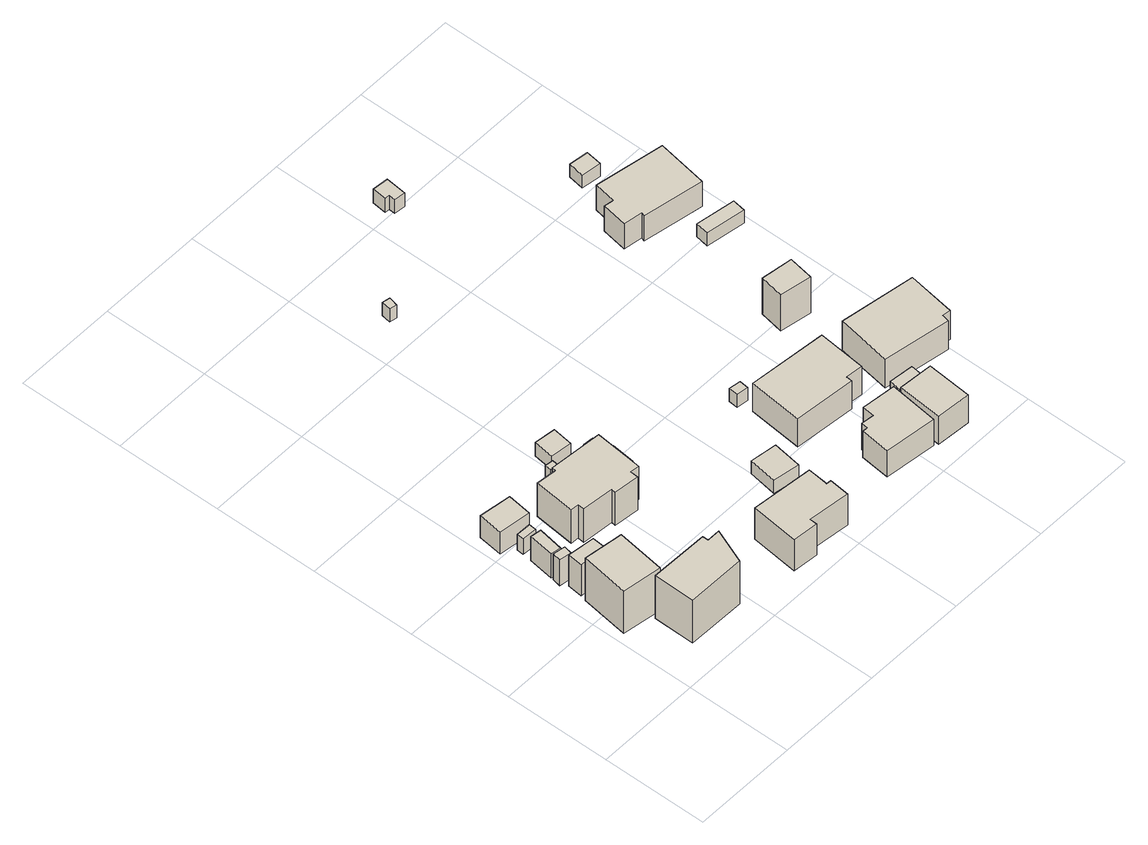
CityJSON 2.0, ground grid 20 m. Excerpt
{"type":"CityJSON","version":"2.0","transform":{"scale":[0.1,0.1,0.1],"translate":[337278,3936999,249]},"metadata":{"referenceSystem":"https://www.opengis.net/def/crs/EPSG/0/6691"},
"CityObjects":{
"building1":{"type":"Building","attributes":{"usage":"411","measuredHeight":10.6,"storeysAboveGround":2,"BuildingIDAttribute.prefecture":"14","BuildingIDAttribute.city":"14151","BuildingDetailAttribute.totalFloorArea":96.7,"BuildingDetailAttribute.buildingFootprintArea":48.35,"BuildingDetailAttribute.buildingStructureType":"610","BuildingDetailAttribute.buildingStructureOrgType":"2","BuildingDetailAttribute.orgUsage":"10","BuildingDetailAttribute.surveyYear":2015,"BuildingLandSlideRiskAttribute.description":"1","BuildingLandSlideRiskAttribute.areaType":"1"},"geometry":[{"type":"Solid","lod":"1","boundaries":[[[[0,1,2,3]],[[2,4,5,3]],[[1,6,4,2]],[[0,7,6,1]],[[3,5,7,0]],[[4,6,7,5]]]]}]},
"building2":{"type":"Building","attributes":{"measuredHeight":8.6,"BuildingIDAttribute.prefecture":"14","BuildingIDAttribute.city":"14151","BuildingDetailAttribute.surveyYear":2015,"BuildingLandSlideRiskAttribute.description":"1","BuildingLandSlideRiskAttribute.areaType":"1"},"geometry":[{"type":"Solid","lod":"1","boundaries":[[[[8,9,10,11]],[[10,12,13,11]],[[9,14,12,10]],[[8,15,14,9]],[[11,13,15,8]],[[12,14,15,13]]]]}]},
"building3":{"type":"Building","attributes":{"usage":"411","measuredHeight":10.4,"storeysAboveGround":1,"BuildingIDAttribute.prefecture":"14","BuildingIDAttribute.city":"14151","BuildingDetailAttribute.totalFloorArea":11.22,"BuildingDetailAttribute.buildingFootprintArea":11.22,"BuildingDetailAttribute.buildingStructureType":"601","BuildingDetailAttribute.buildingStructureOrgType":"1","BuildingDetailAttribute.orgUsage":"10","BuildingDetailAttribute.surveyYear":2015,"BuildingLandSlideRiskAttribute.description":"1","BuildingLandSlideRiskAttribute.areaType":"1"},"geometry":[{"type":"Solid","lod":"1","boundaries":[[[[16,17,18,19]],[[18,20,21,19]],[[17,22,20,18]],[[16,23,22,17]],[[19,21,23,16]],[[20,22,23,21]]]]}]},
"building4":{"type":"Building","attributes":{"measuredHeight":7.7,"BuildingIDAttribute.prefecture":"14","BuildingIDAttribute.city":"14151","BuildingDetailAttribute.surveyYear":2015,"BuildingLandSlideRiskAttribute.description":"1","BuildingLandSlideRiskAttribute.areaType":"1"},"geometry":[{"type":"Solid","lod":"1","boundaries":[[[[24,25,26,27]],[[26,28,29,27]],[[25,30,28,26]],[[24,31,30,25]],[[27,29,31,24]],[[28,30,31,29]]]]}]},
"building5":{"type":"Building","attributes":{"measuredHeight":4.2,"BuildingIDAttribute.prefecture":"14","BuildingIDAttribute.city":"14151","BuildingDetailAttribute.surveyYear":2015,"BuildingLandSlideRiskAttribute.description":"1","BuildingLandSlideRiskAttribute.areaType":"1"},"geometry":[{"type":"Solid","lod":"1","boundaries":[[[[32,33,34,35]],[[34,36,37,35]],[[33,38,36,34]],[[32,39,38,33]],[[35,37,39,32]],[[36,38,39,37]]]]}]},
"building6":{"type":"Building","attributes":{"usage":"413","measuredHeight":13,"storeysAboveGround":2,"BuildingIDAttribute.prefecture":"14","BuildingIDAttribute.city":"14151","BuildingDetailAttribute.totalFloorArea":122.95,"BuildingDetailAttribute.buildingFootprintArea":61.48,"BuildingDetailAttribute.buildingStructureType":"601","BuildingDetailAttribute.buildingStructureOrgType":"1","BuildingDetailAttribute.orgUsage":"30","BuildingDetailAttribute.surveyYear":2015,"BuildingLandSlideRiskAttribute.description":"1","BuildingLandSlideRiskAttribute.areaType":"1"},"geometry":[{"type":"Solid","lod":"1","boundaries":[[[[40,41,42,43,44,45]],[[44,46,47,45]],[[43,48,46,44]],[[42,49,48,43]],[[41,50,49,42]],[[40,51,50,41]],[[45,47,51,40]],[[46,48,49,50,51,47]]]]}]},
"building7":{"type":"Building","attributes":{"measuredHeight":5.8,"BuildingIDAttribute.prefecture":"14","BuildingIDAttribute.city":"14151","BuildingDetailAttribute.surveyYear":2015,"BuildingLandSlideRiskAttribute.description":"1","BuildingLandSlideRiskAttribute.areaType":"1"},"geometry":[{"type":"Solid","lod":"1","boundaries":[[[[52,53,54,55]],[[54,56,57,55]],[[53,58,56,54]],[[52,59,58,53]],[[55,57,59,52]],[[56,58,59,57]]]]}]},
"building8":{"type":"Building","attributes":{"usage":"411","measuredHeight":9.2,"storeysAboveGround":1,"BuildingIDAttribute.prefecture":"14","BuildingIDAttribute.city":"14151","BuildingDetailAttribute.totalFloorArea":106.42,"BuildingDetailAttribute.buildingFootprintArea":106.42,"BuildingDetailAttribute.buildingStructureType":"601","BuildingDetailAttribute.buildingStructureOrgType":"1","BuildingDetailAttribute.orgUsage":"10","BuildingDetailAttribute.surveyYear":2015,"BuildingLandSlideRiskAttribute.description":"1","BuildingLandSlideRiskAttribute.areaType":"1"},"geometry":[{"type":"Solid","lod":"1","boundaries":[[[[60,61,62,63,64,65,66,67,68,69,70,71]],[[70,72,73,71]],[[69,74,72,70]],[[68,75,74,69]],[[67,76,75,68]],[[66,77,76,67]],[[65,78,77,66]],[[64,79,78,65]],[[63,80,79,64]],[[62,81,80,63]],[[61,82,81,62]],[[60,83,82,61]],[[71,73,83,60]],[[72,74,75,76,77,78,79,80,81,82,83,73]]]]}]},
"building9":{"type":"Building","attributes":{"BuildingIDAttribute.prefecture":"14","BuildingIDAttribute.city":"14151","BuildingDetailAttribute.surveyYear":2015},"geometry":[{"type":"Solid","lod":"1","boundaries":[[[[84,85,86,87]],[[86,88,89,87]],[[85,90,88,86]],[[84,91,90,85]],[[87,89,91,84]],[[88,90,91,89]]]]}]},
"building10":{"type":"Building","attributes":{"measuredHeight":3.6,"BuildingIDAttribute.prefecture":"14","BuildingIDAttribute.city":"14151","BuildingDetailAttribute.surveyYear":2015},"geometry":[{"type":"Solid","lod":"1","boundaries":[[[[92,93,94,95]],[[94,96,97,95]],[[93,98,96,94]],[[92,99,98,93]],[[95,97,99,92]],[[96,98,99,97]]]]}]},
"building11":{"type":"Building","attributes":{"usage":"413","measuredHeight":9.2,"storeysAboveGround":2,"BuildingIDAttribute.prefecture":"14","BuildingIDAttribute.city":"14151","BuildingDetailAttribute.totalFloorArea":138.51,"BuildingDetailAttribute.buildingFootprintArea":69.26,"BuildingDetailAttribute.buildingStructureType":"601","BuildingDetailAttribute.buildingStructureOrgType":"1","BuildingDetailAttribute.orgUsage":"30","BuildingDetailAttribute.surveyYear":2015},"geometry":[{"type":"Solid","lod":"1","boundaries":[[[[100,101,102,103,104,105,106,107]],[[106,108,109,107]],[[105,110,108,106]],[[104,111,110,105]],[[103,112,111,104]],[[102,113,112,103]],[[101,114,113,102]],[[100,115,114,101]],[[107,109,115,100]],[[108,110,111,112,113,114,115,109]]]]}]},
"building12":{"type":"Building","attributes":{"measuredHeight":4.2,"BuildingIDAttribute.prefecture":"14","BuildingIDAttribute.city":"14151","BuildingDetailAttribute.surveyYear":2015},"geometry":[{"type":"Solid","lod":"1","boundaries":[[[[116,117,118,119]],[[118,120,121,119]],[[117,122,120,118]],[[116,123,122,117]],[[119,121,123,116]],[[120,122,123,121]]]]}]},
"building13":{"type":"Building","attributes":{"BuildingIDAttribute.prefecture":"14","BuildingIDAttribute.city":"14151","BuildingDetailAttribute.surveyYear":2015},"geometry":[{"type":"Solid","lod":"1","boundaries":[[[[124,125,126,127]],[[126,128,129,127]],[[125,130,128,126]],[[124,131,130,125]],[[127,129,131,124]],[[128,130,131,129]]]]}]},
"building14":{"type":"Building","attributes":{"measuredHeight":6.1,"BuildingIDAttribute.prefecture":"14","BuildingIDAttribute.city":"14151","BuildingDetailAttribute.surveyYear":2015},"geometry":[{"type":"Solid","lod":"1","boundaries":[[[[132,133,134,135]],[[134,136,137,135]],[[133,138,136,134]],[[132,139,138,133]],[[135,137,139,132]],[[136,138,139,137]]]]}]},
"building15":{"type":"Building","attributes":{"BuildingIDAttribute.prefecture":"14","BuildingIDAttribute.city":"14151","BuildingDetailAttribute.surveyYear":2015},"geometry":[{"type":"Solid","lod":"1","boundaries":[[[[140,141,142,143]],[[142,144,145,143]],[[141,146,144,142]],[[140,147,146,141]],[[143,145,147,140]],[[144,146,147,145]]]]}]},
"building16":{"type":"Building","attributes":{"BuildingIDAttribute.prefecture":"14","BuildingIDAttribute.city":"14151","BuildingDetailAttribute.surveyYear":2015},"geometry":[{"type":"Solid","lod":"1","boundaries":[[[[148,149,150,151]],[[150,152,153,151]],[[149,154,152,150]],[[148,155,154,149]],[[151,153,155,148]],[[152,154,155,153]]]]}]},
"building17":{"type":"Building","attributes":{"BuildingIDAttribute.prefecture":"14","BuildingIDAttribute.city":"14151","BuildingDetailAttribute.surveyYear":2015},"geometry":[{"type":"Solid","lod":"1","boundaries":[[[[156,157,158,159]],[[158,160,161,159]],[[157,162,160,158]],[[156,163,162,157]],[[159,161,163,156]],[[160,162,163,161]]]]}]},
"building18":{"type":"Building","attributes":{"usage":"411","measuredHeight":6.5,"storeysAboveGround":2,"BuildingIDAttribute.prefecture":"14","BuildingIDAttribute.city":"14151","BuildingDetailAttribute.totalFloorArea":114.69,"BuildingDetailAttribute.buildingFootprintArea":57.35,"BuildingDetailAttribute.buildingStructureType":"601","BuildingDetailAttribute.buildingStructureOrgType":"1","BuildingDetailAttribute.orgUsage":"10","BuildingDetailAttribute.surveyYear":2015},"geometry":[{"type":"Solid","lod":"1","boundaries":[[[[164,165,166,167,168,169,170,171]],[[170,172,173,171]],[[169,174,172,170]],[[168,175,174,169]],[[167,176,175,168]],[[166,177,176,167]],[[165,178,177,166]],[[164,179,178,165]],[[171,173,179,164]],[[172,174,175,176,177,178,179,173]]]]}]},
"building19":{"type":"Building","attributes":{"usage":"411","measuredHeight":8,"storeysAboveGround":2,"BuildingIDAttribute.prefecture":"14","BuildingIDAttribute.city":"14151","BuildingDetailAttribute.totalFloorArea":206.89,"BuildingDetailAttribute.buildingFootprintArea":103.45,"BuildingDetailAttribute.buildingStructureType":"610","BuildingDetailAttribute.buildingStructureOrgType":"2","BuildingDetailAttribute.orgUsage":"10","BuildingDetailAttribute.surveyYear":2015},"geometry":[{"type":"Solid","lod":"1","boundaries":[[[[180,181,182,183,184,185]],[[184,186,187,185]],[[183,188,186,184]],[[182,189,188,183]],[[181,190,189,182]],[[180,191,190,181]],[[185,187,191,180]],[[186,188,189,190,191,187]]]]}]},
"building20":{"type":"Building","attributes":{"usage":"413","measuredHeight":7.2,"storeysAboveGround":1,"BuildingIDAttribute.prefecture":"14","BuildingIDAttribute.city":"14151","BuildingDetailAttribute.totalFloorArea":43.08,"BuildingDetailAttribute.buildingFootprintArea":43.08,"BuildingDetailAttribute.buildingStructureType":"601","BuildingDetailAttribute.buildingStructureOrgType":"1","BuildingDetailAttribute.orgUsage":"30","BuildingDetailAttribute.surveyYear":2015},"geometry":[{"type":"Solid","lod":"1","boundaries":[[[[192,193,194,195]],[[194,196,197,195]],[[193,198,196,194]],[[192,199,198,193]],[[195,197,199,192]],[[196,198,199,197]]]]}]},
"building21":{"type":"Building","attributes":{"measuredHeight":6.2,"BuildingIDAttribute.prefecture":"14","BuildingIDAttribute.city":"14151","BuildingDetailAttribute.surveyYear":2015},"geometry":[{"type":"Solid","lod":"1","boundaries":[[[[200,201,202,203]],[[202,204,205,203]],[[201,206,204,202]],[[200,207,206,201]],[[203,205,207,200]],[[204,206,207,205]]]]}]},
"building22":{"type":"Building","attributes":{"measuredHeight":5.5,"BuildingIDAttribute.prefecture":"14","BuildingIDAttribute.city":"14151","BuildingDetailAttribute.surveyYear":2015},"geometry":[{"type":"Solid","lod":"1","boundaries":[[[[208,209,210,211,212,213]],[[212,214,215,213]],[[211,216,214,212]],[[210,217,216,211]],[[209,218,217,210]],[[208,219,218,209]],[[213,215,219,208]],[[214,216,217,218,219,215]]]]}]},
"building23":{"type":"Building","attributes":{"usage":"411","measuredHeight":10.1,"storeysAboveGround":1,"BuildingIDAttribute.prefecture":"14","BuildingIDAttribute.city":"14151","BuildingDetailAttribute.totalFloorArea":22.05,"BuildingDetailAttribute.buildingFootprintArea":22.05,"BuildingDetailAttribute.buildingStructureType":"601","BuildingDetailAttribute.buildingStructureOrgType":"1","BuildingDetailAttribute.orgUsage":"10","BuildingDetailAttribute.surveyYear":2015},"geometry":[{"type":"Solid","lod":"1","boundaries":[[[[220,221,222,223]],[[222,224,225,223]],[[221,226,224,222]],[[220,227,226,221]],[[223,225,227,220]],[[224,226,227,225]]]]}]},
"building24":{"type":"Building","attributes":{"usage":"413","measuredHeight":8.6,"storeysAboveGround":2,"BuildingIDAttribute.prefecture":"14","BuildingIDAttribute.city":"14151","BuildingDetailAttribute.totalFloorArea":206.21,"BuildingDetailAttribute.buildingFootprintArea":103.1,"BuildingDetailAttribute.buildingStructureType":"601","BuildingDetailAttribute.buildingStructureOrgType":"1","BuildingDetailAttribute.orgUsage":"30","BuildingDetailAttribute.surveyYear":2015},"geometry":[{"type":"Solid","lod":"1","boundaries":[[[[228,229,230,231,232,233]],[[232,234,235,233]],[[231,236,234,232]],[[230,237,236,231]],[[229,238,237,230]],[[228,239,238,229]],[[233,235,239,228]],[[234,236,237,238,239,235]]]]}]},
"building25":{"type":"Building","attributes":{"usage":"411","measuredHeight":8.1,"storeysAboveGround":1,"BuildingIDAttribute.prefecture":"14","BuildingIDAttribute.city":"14151","BuildingDetailAttribute.totalFloorArea":108.93,"BuildingDetailAttribute.buildingFootprintArea":108.93,"BuildingDetailAttribute.buildingStructureType":"601","BuildingDetailAttribute.buildingStructureOrgType":"1","BuildingDetailAttribute.orgUsage":"10","BuildingDetailAttribute.surveyYear":2015},"geometry":[{"type":"Solid","lod":"1","boundaries":[[[[240,241,242,243,244,245,246,247]],[[246,248,249,247]],[[245,250,248,246]],[[244,251,250,245]],[[243,252,251,244]],[[242,253,252,243]],[[241,254,253,242]],[[240,255,254,241]],[[247,249,255,240]],[[248,250,251,252,253,254,255,249]]]]}]},
"building26":{"type":"Building","attributes":{"BuildingIDAttribute.prefecture":"14","BuildingIDAttribute.city":"14151","BuildingDetailAttribute.surveyYear":2015},"geometry":[{"type":"Solid","lod":"1","boundaries":[[[[256,257,258,259]],[[258,260,261,259]],[[257,262,260,258]],[[256,263,262,257]],[[259,261,263,256]],[[260,262,263,261]]]]}]},
"building27":{"type":"Building","attributes":{"BuildingIDAttribute.prefecture":"14","BuildingIDAttribute.city":"14151","BuildingDetailAttribute.surveyYear":2015},"geometry":[{"type":"Solid","lod":"1","boundaries":[[[[264,265,266,267]],[[266,268,269,267]],[[265,270,268,266]],[[264,271,270,265]],[[267,269,271,264]],[[268,270,271,269]]]]}]}
},
"vertices":[
[105,233,9],[92,141,9],[18,152,9],[31,243,9],[18,152,107],[31,243,107],[92,141,107],[105,233,107],
[54,305,9],[51,289,9],[28,293,9],[31,309,9],[28,293,69],[31,309,69],[51,289,69],[54,305,69],
[34,254,9],[37,282,9],[88,276,9],[86,249,9],[88,276,81],[86,249,81],[37,282,81],[34,254,81],
[49,309,11],[30,312,11],[37,360,11],[57,357,11],[37,360,67],[57,357,67],[30,312,67],[49,309,67],
[59,382,24],[58,368,24],[30,370,24],[31,383,24],[30,370,60],[31,383,60],[58,368,60],[59,382,60],
[66,129,21],[176,127,21],[176,116,21],[201,116,21],[175,50,21],[65,51,21],[175,50,120],[65,51,120],[201,116,120],[176,116,120],[176,127,120],[66,129,120],
[73,435,24],[67,389,24],[7,397,24],[13,443,24],[7,397,75],[13,443,75],[67,389,75],[73,435,75],
[132,392,40],[133,400,40],[233,391,40],[224,300,40],[207,302,40],[206,287,40],[159,292,40],[160,300,40],[100,306,40],[101,318,40],[86,319,40],[94,396,40],[86,319,117],[94,396,117],[101,318,117],[100,306,117],[160,300,117],[159,292,117],[206,287,117],[207,302,117],[224,300,117],[233,391,117],[133,400,117],[132,392,117],
[175,435,43],[173,421,43],[158,424,43],[160,437,43],[158,424,73],[160,437,73],[173,421,73],[175,435,73],
[220,437,43],[180,441,43],[185,480,43],[225,475,43],[185,480,74],[225,475,74],[180,441,74],[220,437,74],
[391,50,54],[387,12,54],[309,21,54],[308,7,54],[260,12,54],[270,102,54],[386,90,54],[382,51,54],[386,90,126],[382,51,126],[270,102,126],[260,12,126],[308,7,126],[309,21,126],[387,12,126],[391,50,126],
[254,339,45],[232,341,45],[237,385,45],[259,383,45],[237,385,76],[259,383,76],[232,341,76],[254,339,76],
[250,418,45],[248,401,45],[229,403,45],[231,420,45],[229,403,75],[231,420,75],[248,401,75],[250,418,75],
[407,104,52],[405,83,52],[387,86,52],[389,106,52],[387,86,84],[389,106,84],[405,83,84],[407,104,84],
[413,135,52],[363,143,52],[371,197,52],[421,190,52],[371,197,82],[421,190,82],[363,143,82],[413,135,82],
[271,854,35],[267,836,35],[253,839,35],[256,857,35],[253,839,65],[256,857,65],[267,836,65],[271,854,65],
[485,319,52],[483,301,52],[461,304,52],[463,322,52],[461,304,82],[463,322,82],[483,301,82],[485,319,82],
[519,87,53],[521,100,53],[545,97,53],[548,120,53],[612,113,53],[601,21,53],[504,32,53],[510,88,53],[504,32,114],[510,88,114],[601,21,114],[612,113,114],[548,120,114],[545,97,114],[521,100,114],[519,87,114],
[618,266,52],[609,176,52],[577,179,52],[576,168,52],[461,179,52],[471,281,52],[461,179,117],[471,281,117],[576,168,117],[577,179,117],[609,176,117],[618,266,117],
[679,96,53],[672,12,53],[608,17,53],[615,101,53],[608,17,118],[615,101,118],[672,12,118],[679,96,118],
[676,131,53],[672,98,53],[626,104,53],[630,136,53],[626,104,94],[630,136,94],[672,98,94],[676,131,94],
[452,981,33],[431,983,33],[432,995,33],[423,996,33],[426,1023,33],[456,1020,33],[426,1023,65],[456,1020,65],[423,996,65],[432,995,65],[431,983,65],[452,981,65],
[688,350,48],[629,360,48],[637,405,48],[696,397,48],[637,405,132],[696,397,132],[629,360,132],[688,350,132],
[800,238,52],[786,148,52],[771,150,52],[768,136,52],[643,157,52],[659,260,52],[643,157,119],[659,260,119],[768,136,119],[771,150,119],[786,148,119],[800,238,119],
[633,709,36],[640,750,36],[770,727,36],[754,631,36],[640,651,36],[642,658,36],[607,664,36],[615,712,36],[607,664,94],[615,712,94],[642,658,94],[640,651,94],[754,631,94],[770,727,94],[640,750,94],[633,709,94],
[769,579,44],[765,554,44],[691,566,44],[695,591,44],[691,566,74],[695,591,74],[765,554,74],[769,579,74],
[702,822,35],[698,792,35],[661,797,35],[666,827,35],[661,797,65],[666,827,65],[698,792,65],[702,822,65]
]}
